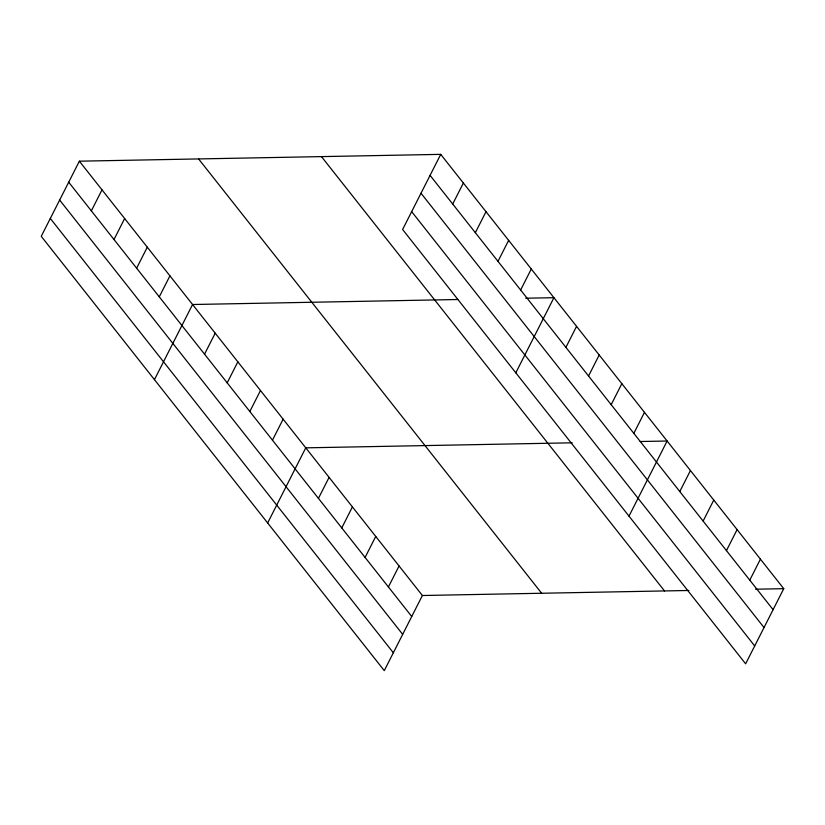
<?xml version="1.0" encoding="UTF-8"?>
<svg xmlns="http://www.w3.org/2000/svg" width="825" height="825" viewBox="0 0 825 825"><rect width="100%" height="100%" fill="white"/><g stroke="black" fill="none" stroke-linecap="round" stroke-linejoin="round"><path stroke-width="1.24" d="M440.725 154.358L402.61 229.494L745.635 663.816L783.75 588.679L440.725 154.358L79.365 161.184L41.25 236.321L384.275 670.643L422.39 595.506L688.865 590.473M91.348 210.849L102.001 189.853M113.994 239.518L124.647 218.522M136.63 268.187L147.283 247.18M159.277 296.845L169.929 275.849M154.45 379.644L192.565 304.518L457.751 299.506M204.548 354.183L215.201 333.176M227.195 382.841L237.847 361.845M249.831 411.51L260.483 390.514M272.467 440.168L283.13 419.172M267.651 522.967L305.766 447.841L572.23 442.808M452.708 204.023L463.361 183.026M318.44 498.372L329.093 477.376M475.344 232.691L485.997 211.695M341.767 527.907L352.419 506.911M497.991 261.36L508.643 240.353M365.093 557.442L375.746 536.436M520.627 290.018L531.279 269.022M388.41 586.977L399.073 565.971M515.8 372.817L553.926 297.691L525.711 298.217M565.909 347.356L576.562 326.349M588.545 376.014L599.197 355.018M611.191 404.683L621.844 383.687M633.827 433.342L644.48 412.345M629.001 516.141L667.116 441.014L640.19 441.519M679.79 491.545L690.442 470.549M703.117 521.08L713.769 500.084M726.443 550.615L737.096 529.609M749.77 580.15L760.423 559.144M755.545 589.215L783.75 588.679M430.073 175.364L773.097 609.675M421.008 193.225L764.033 627.547M411.665 211.633L754.7 645.944M321.472 156.616L664.507 590.937M198.608 158.936L541.643 593.257M79.365 161.184L422.39 595.506M68.712 182.191L411.737 616.502M59.648 200.052L402.683 634.373M50.315 218.46L393.339 652.771"/></g></svg>
